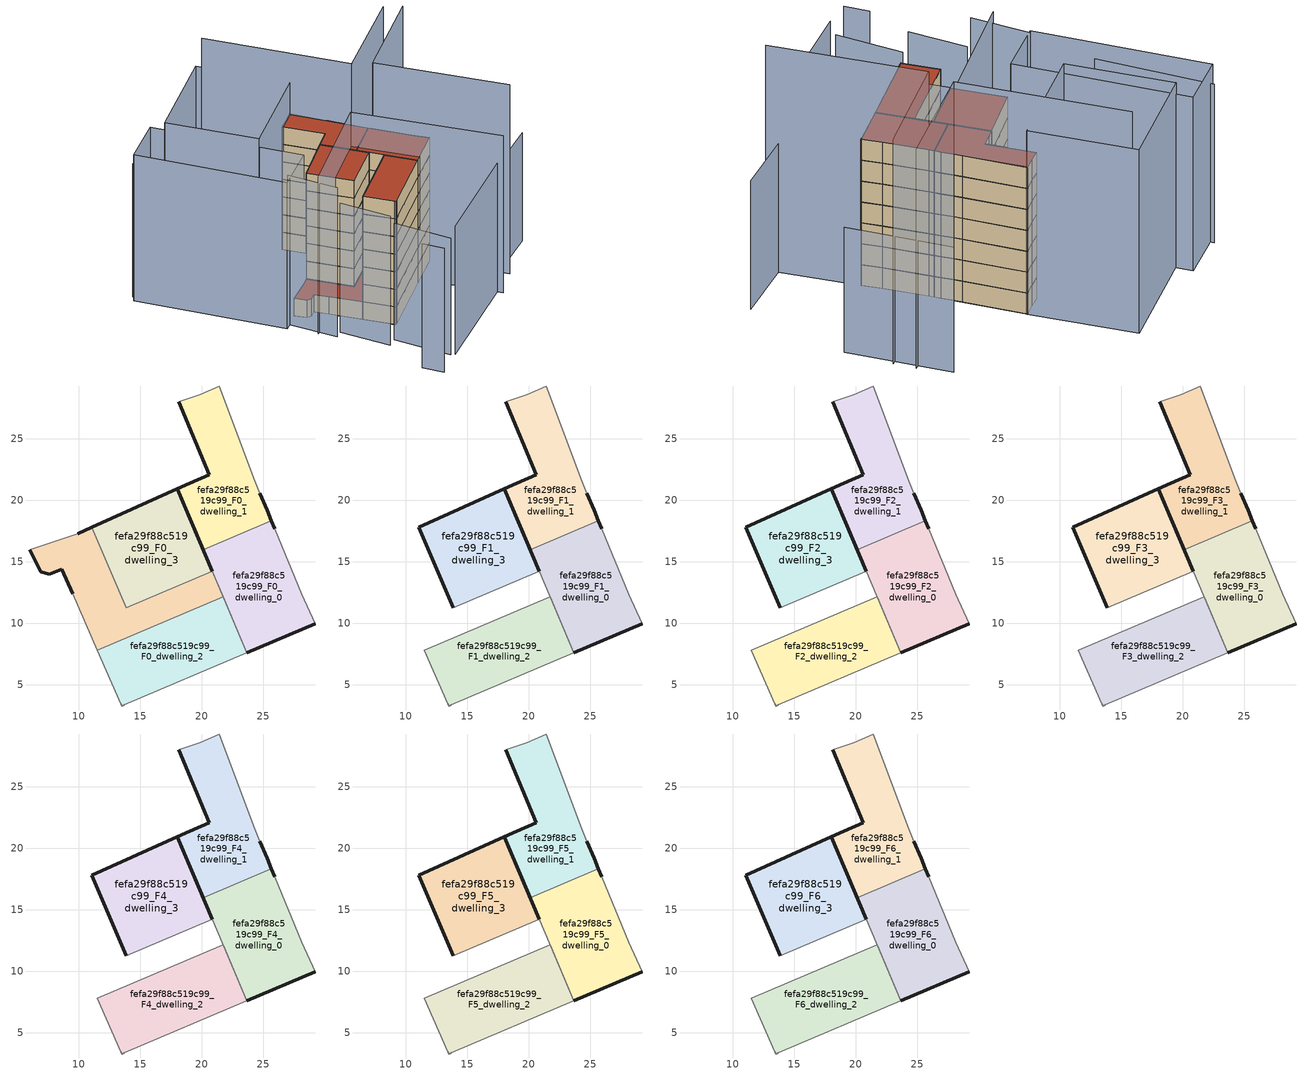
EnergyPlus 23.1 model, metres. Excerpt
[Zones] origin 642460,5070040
fefa29f88c519c99_F0_dwelling_0
 floor ground (EU_floor_Construction): 29.21,9.98 28.11,12.38 25.91,17.69 25.65,18.35 20.08,15.97 23.65,7.61 z0
 wall outside (EU_wall_Construction): 29.21,9.98 23.65,7.61 / 25.65,18.35 25.91,17.69 z0:3
 wall adiabatic (EU_wall_Construction): 23.65,7.61 20.08,15.97 / 25.91,17.69 28.11,12.38 29.21,9.98 z0:3
 wall to fefa29f88c519c99_F0_dwelling_1 (EU_wall_Construction): 20.08,15.97 25.65,18.35 z0:3
fefa29f88c519c99_F0_dwelling_1
 floor ground (EU_floor_Construction): 25.65,18.35 25.31,19.19 24.71,20.59 24.31,21.59 21.41,29.3 19.81,28.6 18.11,28 20.61,22.09 19.01,21.39 17.97,20.93 20.08,15.97 z0
 wall outside (EU_wall_Construction): 24.71,20.59 25.31,19.19 25.65,18.35 / 20.08,15.97 17.97,20.93 19.01,21.39 20.61,22.09 18.11,28 z0:3
 wall adiabatic (EU_wall_Construction): 18.11,28 19.81,28.6 21.41,29.3 24.31,21.59 24.71,20.59 z0:3
fefa29f88c519c99_F0_dwelling_2
 floor ground (EU_floor_Construction): 23.65,7.61 21.71,12.16 11.51,7.8 13.4,3.48 13.5,3.28 13.7,3.38 z0
 wall adiabatic (EU_wall_Construction): 21.71,12.16 23.65,7.61 13.7,3.38 13.5,3.28 13.4,3.48 11.51,7.8 z0:3
 wall to fefa29f88c519c99_F0_dwelling_4 (EU_wall_Construction): 11.5,7.8 21.71,12.16 z0:3
fefa29f88c519c99_F0_dwelling_3
 floor ground (EU_floor_Construction): 20.83,14.24 17.97,20.93 11.05,17.81 13.84,11.26 z0
 wall outside (EU_wall_Construction): 11.05,17.81 17.97,20.93 20.83,14.24 z0:3
 wall to fefa29f88c519c99_F0_dwelling_4 (EU_wall_Construction): 13.84,11.26 11.05,17.81 z0:3
 wall adiabatic (EU_wall_Construction): 20.83,14.24 13.84,11.26 z0:3
fefa29f88c519c99_F0_dwelling_4
 floor ground (EU_floor_Construction): 21.71,12.16 20.83,14.24 13.84,11.26 11.05,17.81 9.9,17.29 6,15.99 6.9,14.19 7.6,13.99 8.6,14.39 9.5,12.39 11.51,7.8 z0
 wall outside (EU_wall_Construction): 9.9,17.29 11.05,17.81 / 9.5,12.39 8.6,14.39 7.6,13.99 6.9,14.19 6,15.99 z0:3
 wall adiabatic (EU_wall_Construction): 6,15.99 9.9,17.29 / 11.51,7.8 9.5,12.39 / 13.84,11.26 20.83,14.24 21.71,12.16 z0:3
 roof outside (EU_roof_Construction): 20.83,14.24 21.71,12.16 11.51,7.8 9.5,12.39 8.6,14.39 7.6,13.99 6.9,14.19 6,15.99 9.9,17.29 11.05,17.81 13.84,11.26 z3
fefa29f88c519c99_F1_dwelling_0
 floor to fefa29f88c519c99_F0_dwelling_0 (EU_floor_Construction): 29.21,9.98 28.11,12.38 25.91,17.69 25.65,18.35 20.08,15.97 23.65,7.61 z3
 wall outside (EU_wall_Construction): 29.21,9.98 23.65,7.61 / 25.65,18.35 25.91,17.69 z3:6
 wall adiabatic (EU_wall_Construction): 23.65,7.61 20.08,15.97 / 25.91,17.69 28.11,12.38 29.21,9.98 z3:6
 wall to fefa29f88c519c99_F1_dwelling_1 (EU_wall_Construction): 20.08,15.97 25.65,18.35 z3:6
fefa29f88c519c99_F1_dwelling_1
 floor to fefa29f88c519c99_F0_dwelling_1 (EU_floor_Construction): 25.65,18.35 25.31,19.19 24.71,20.59 24.31,21.59 21.41,29.3 19.81,28.6 18.11,28 20.61,22.09 19.01,21.39 17.97,20.93 20.08,15.97 z3
 wall outside (EU_wall_Construction): 24.71,20.59 25.31,19.19 25.65,18.35 / 20.08,15.97 17.97,20.93 19.01,21.39 20.61,22.09 18.11,28 z3:6
 wall adiabatic (EU_wall_Construction): 18.11,28 19.81,28.6 21.41,29.3 24.31,21.59 24.71,20.59 z3:6
fefa29f88c519c99_F1_dwelling_2
 floor to fefa29f88c519c99_F0_dwelling_2 (EU_floor_Construction): 23.65,7.61 21.71,12.16 11.5,7.8 13.4,3.48 13.5,3.28 13.7,3.38 z3
 wall adiabatic (EU_wall_Construction): 11.51,7.8 21.71,12.16 23.65,7.61 13.7,3.38 13.5,3.28 13.4,3.48 11.51,7.8 z3:6
fefa29f88c519c99_F1_dwelling_3
 floor to fefa29f88c519c99_F0_dwelling_3 (EU_floor_Construction): 20.83,14.24 17.97,20.93 11.05,17.81 13.84,11.26 z3
 wall outside (EU_wall_Construction): 13.84,11.26 11.05,17.81 17.97,20.93 20.83,14.24 z3:6
 wall adiabatic (EU_wall_Construction): 20.83,14.24 13.84,11.26 z3:6
fefa29f88c519c99_F2_dwelling_0
 floor to fefa29f88c519c99_F1_dwelling_0 (EU_floor_Construction): 29.21,9.98 28.11,12.38 25.91,17.69 25.65,18.35 20.08,15.97 23.65,7.61 z6
 wall outside (EU_wall_Construction): 29.21,9.98 23.65,7.61 / 25.65,18.35 25.91,17.69 z6:9
 wall adiabatic (EU_wall_Construction): 23.65,7.61 20.08,15.97 / 25.91,17.69 28.11,12.38 29.21,9.98 z6:9
 wall to fefa29f88c519c99_F2_dwelling_1 (EU_wall_Construction): 20.08,15.97 25.65,18.35 z6:9
fefa29f88c519c99_F2_dwelling_1
 floor to fefa29f88c519c99_F1_dwelling_1 (EU_floor_Construction): 25.65,18.35 25.31,19.19 24.71,20.59 24.31,21.59 21.41,29.3 19.81,28.6 18.11,28 20.61,22.09 19.01,21.39 17.97,20.93 20.08,15.97 z6
 wall outside (EU_wall_Construction): 24.71,20.59 25.31,19.19 25.65,18.35 / 20.08,15.97 17.97,20.93 19.01,21.39 20.61,22.09 18.11,28 z6:9
 wall adiabatic (EU_wall_Construction): 18.11,28 19.81,28.6 21.41,29.3 24.31,21.59 24.71,20.59 z6:9
fefa29f88c519c99_F2_dwelling_2
 floor to fefa29f88c519c99_F1_dwelling_2 (EU_floor_Construction): 23.65,7.61 21.71,12.16 11.5,7.8 13.4,3.48 13.5,3.28 13.7,3.38 z6
 wall adiabatic (EU_wall_Construction): 11.51,7.8 21.71,12.16 23.65,7.61 13.7,3.38 13.5,3.28 13.4,3.48 11.51,7.8 z6:9
fefa29f88c519c99_F2_dwelling_3
 floor to fefa29f88c519c99_F1_dwelling_3 (EU_floor_Construction): 20.83,14.24 17.97,20.93 11.05,17.81 13.84,11.26 z6
 wall outside (EU_wall_Construction): 13.84,11.26 11.05,17.81 17.97,20.93 20.83,14.24 z6:9
 wall adiabatic (EU_wall_Construction): 20.83,14.24 13.84,11.26 z6:9
fefa29f88c519c99_F3_dwelling_0
 floor to fefa29f88c519c99_F2_dwelling_0 (EU_floor_Construction): 29.21,9.98 28.11,12.38 25.91,17.69 25.65,18.35 20.08,15.97 23.65,7.61 z9
 wall outside (EU_wall_Construction): 29.21,9.98 23.65,7.61 / 25.65,18.35 25.91,17.69 z9:12
 wall adiabatic (EU_wall_Construction): 23.65,7.61 20.08,15.97 / 25.91,17.69 28.11,12.38 29.21,9.98 z9:12
 wall to fefa29f88c519c99_F3_dwelling_1 (EU_wall_Construction): 20.08,15.97 25.65,18.35 z9:12
fefa29f88c519c99_F3_dwelling_1
 floor to fefa29f88c519c99_F2_dwelling_1 (EU_floor_Construction): 25.65,18.35 25.31,19.19 24.71,20.59 24.31,21.59 21.41,29.3 19.81,28.6 18.11,28 20.61,22.09 19.01,21.39 17.97,20.93 20.08,15.97 z9
 wall outside (EU_wall_Construction): 24.71,20.59 25.31,19.19 25.65,18.35 / 20.08,15.97 17.97,20.93 19.01,21.39 20.61,22.09 18.11,28 z9:12
 wall adiabatic (EU_wall_Construction): 18.11,28 19.81,28.6 21.41,29.3 24.31,21.59 24.71,20.59 z9:12
fefa29f88c519c99_F3_dwelling_2
 floor to fefa29f88c519c99_F2_dwelling_2 (EU_floor_Construction): 23.65,7.61 21.71,12.16 11.5,7.8 13.4,3.48 13.5,3.28 13.7,3.38 z9
 wall adiabatic (EU_wall_Construction): 11.51,7.8 21.71,12.16 23.65,7.61 13.7,3.38 13.5,3.28 13.4,3.48 11.51,7.8 z9:12
fefa29f88c519c99_F3_dwelling_3
 floor to fefa29f88c519c99_F2_dwelling_3 (EU_floor_Construction): 20.83,14.24 17.97,20.93 11.05,17.81 13.84,11.26 z9
 wall outside (EU_wall_Construction): 13.84,11.26 11.05,17.81 17.97,20.93 20.83,14.24 z9:12
 wall adiabatic (EU_wall_Construction): 20.83,14.24 13.84,11.26 z9:12
fefa29f88c519c99_F4_dwelling_0
 floor to fefa29f88c519c99_F3_dwelling_0 (EU_floor_Construction): 29.21,9.98 28.11,12.38 25.91,17.69 25.65,18.35 20.08,15.97 23.65,7.61 z12
 wall outside (EU_wall_Construction): 29.21,9.98 23.65,7.61 / 25.65,18.35 25.91,17.69 z12:15
 wall adiabatic (EU_wall_Construction): 23.65,7.61 20.08,15.97 / 25.91,17.69 28.11,12.38 29.21,9.98 z12:15
 wall to fefa29f88c519c99_F4_dwelling_1 (EU_wall_Construction): 20.08,15.97 25.65,18.35 z12:15
fefa29f88c519c99_F4_dwelling_1
 floor to fefa29f88c519c99_F3_dwelling_1 (EU_floor_Construction): 25.65,18.35 25.31,19.19 24.71,20.59 24.31,21.59 21.41,29.3 19.81,28.6 18.11,28 20.61,22.09 19.01,21.39 17.97,20.93 20.08,15.97 z12
 wall outside (EU_wall_Construction): 24.71,20.59 25.31,19.19 25.65,18.35 / 20.08,15.97 17.97,20.93 19.01,21.39 20.61,22.09 18.11,28 z12:15
 wall adiabatic (EU_wall_Construction): 18.11,28 19.81,28.6 21.41,29.3 24.31,21.59 24.71,20.59 z12:15
fefa29f88c519c99_F4_dwelling_2
 floor to fefa29f88c519c99_F3_dwelling_2 (EU_floor_Construction): 23.65,7.61 21.71,12.16 11.5,7.8 13.4,3.48 13.5,3.28 13.7,3.38 z12
 wall adiabatic (EU_wall_Construction): 11.51,7.8 21.71,12.16 23.65,7.61 13.7,3.38 13.5,3.28 13.4,3.48 11.51,7.8 z12:15
fefa29f88c519c99_F4_dwelling_3
 floor to fefa29f88c519c99_F3_dwelling_3 (EU_floor_Construction): 20.83,14.24 17.97,20.93 11.05,17.81 13.84,11.26 z12
 wall outside (EU_wall_Construction): 13.84,11.26 11.05,17.81 17.97,20.93 20.83,14.24 z12:15
 wall adiabatic (EU_wall_Construction): 20.83,14.24 13.84,11.26 z12:15
fefa29f88c519c99_F5_dwelling_0
 floor to fefa29f88c519c99_F4_dwelling_0 (EU_floor_Construction): 29.21,9.98 28.11,12.38 25.91,17.69 25.65,18.35 20.08,15.97 23.65,7.61 z15
 wall outside (EU_wall_Construction): 29.21,9.98 23.65,7.61 / 25.65,18.35 25.91,17.69 z15:18
 wall adiabatic (EU_wall_Construction): 23.65,7.61 20.08,15.97 / 25.91,17.69 28.11,12.38 29.21,9.98 z15:18
 wall to fefa29f88c519c99_F5_dwelling_1 (EU_wall_Construction): 20.08,15.97 25.65,18.35 z15:18
fefa29f88c519c99_F5_dwelling_1
 floor to fefa29f88c519c99_F4_dwelling_1 (EU_floor_Construction): 25.65,18.35 25.31,19.19 24.71,20.59 24.31,21.59 21.41,29.3 19.81,28.6 18.11,28 20.61,22.09 19.01,21.39 17.97,20.93 20.08,15.97 z15
 wall outside (EU_wall_Construction): 24.71,20.59 25.31,19.19 25.65,18.35 / 20.08,15.97 17.97,20.93 19.01,21.39 20.61,22.09 18.11,28 z15:18
 wall adiabatic (EU_wall_Construction): 18.11,28 19.81,28.6 21.41,29.3 24.31,21.59 24.71,20.59 z15:18
fefa29f88c519c99_F5_dwelling_2
 floor to fefa29f88c519c99_F4_dwelling_2 (EU_floor_Construction): 23.65,7.61 21.71,12.16 11.5,7.8 13.4,3.48 13.5,3.28 13.7,3.38 z15
 wall adiabatic (EU_wall_Construction): 11.51,7.8 21.71,12.16 23.65,7.61 13.7,3.38 13.5,3.28 13.4,3.48 11.51,7.8 z15:18
fefa29f88c519c99_F5_dwelling_3
 floor to fefa29f88c519c99_F4_dwelling_3 (EU_floor_Construction): 20.83,14.24 17.97,20.93 11.05,17.81 13.84,11.26 z15
 wall outside (EU_wall_Construction): 13.84,11.26 11.05,17.81 17.97,20.93 20.83,14.24 z15:18
 wall adiabatic (EU_wall_Construction): 20.83,14.24 13.84,11.26 z15:18
fefa29f88c519c99_F6_dwelling_0
 floor to fefa29f88c519c99_F5_dwelling_0 (EU_floor_Construction): 29.21,9.98 28.11,12.38 25.91,17.69 25.65,18.35 20.08,15.97 23.65,7.61 z18
 wall outside (EU_wall_Construction): 29.21,9.98 23.65,7.61 / 25.65,18.35 25.91,17.69 z18:21
 wall adiabatic (EU_wall_Construction): 23.65,7.61 20.08,15.97 / 25.91,17.69 28.11,12.38 29.21,9.98 z18:21
 wall to fefa29f88c519c99_F6_dwelling_1 (EU_wall_Construction): 20.08,15.97 25.65,18.35 z18:21
 roof outside (EU_roof_Construction): 25.91,17.69 28.11,12.38 29.21,9.98 23.65,7.61 20.08,15.97 25.65,18.35 z21
fefa29f88c519c99_F6_dwelling_1
 floor to fefa29f88c519c99_F5_dwelling_1 (EU_floor_Construction): 25.65,18.35 25.31,19.19 24.71,20.59 24.31,21.59 21.41,29.3 19.81,28.6 18.11,28 20.61,22.09 19.01,21.39 17.97,20.93 20.08,15.97 z18
 wall outside (EU_wall_Construction): 24.71,20.59 25.31,19.19 25.65,18.35 / 20.08,15.97 17.97,20.93 19.01,21.39 20.61,22.09 18.11,28 z18:21
 wall adiabatic (EU_wall_Construction): 18.11,28 19.81,28.6 21.41,29.3 24.31,21.59 24.71,20.59 z18:21
 roof outside (EU_roof_Construction): 21.41,29.3 24.31,21.59 24.71,20.59 25.31,19.19 25.65,18.35 20.08,15.97 17.97,20.93 19.01,21.39 20.61,22.09 18.11,28 19.81,28.6 z21
fefa29f88c519c99_F6_dwelling_2
 floor to fefa29f88c519c99_F5_dwelling_2 (EU_floor_Construction): 23.65,7.61 21.71,12.16 11.5,7.8 13.4,3.48 13.5,3.28 13.7,3.38 z18
 wall adiabatic (EU_wall_Construction): 11.51,7.8 21.71,12.16 23.65,7.61 13.7,3.38 13.5,3.28 13.4,3.48 11.51,7.8 z18:21
 roof outside (EU_roof_Construction): 21.71,12.16 23.65,7.61 13.7,3.38 13.5,3.28 13.4,3.48 11.51,7.8 z21
fefa29f88c519c99_F6_dwelling_3
 floor to fefa29f88c519c99_F5_dwelling_3 (EU_floor_Construction): 20.83,14.24 17.97,20.93 11.05,17.81 13.84,11.26 z18
 wall outside (EU_wall_Construction): 13.84,11.26 11.05,17.81 17.97,20.93 20.83,14.24 z18:21
 wall adiabatic (EU_wall_Construction): 20.83,14.24 13.84,11.26 z18:21
 roof outside (EU_roof_Construction): 17.97,20.93 20.83,14.24 13.84,11.26 11.05,17.81 z21
shading: 12.88,-8.03 29.85,-2.24 z0:21.9; 7.3,-6.52 8.4,-9.63 z0:21.1; 10.3,1.02 12.38,-7.61 z0:19.9; 4.67,10.38 20.43,17.24 / 20.43,17.24 29.4,-3.36 z0:26.8; 6.96,8.19 8.89,0.68 z0:22; 3.83,15.32 5.81,7.82 z0:25.4; 0.76,22.45 2.79,14.89 z0:17.7; 29.31,-0.68 41.42,2.97 z0:18.4; 33.76,-0.94 25.87,17.67 / 25.87,17.67 39.84,23.59 z0:32.2; 41.57,17.48 36.61,30.29 z0:17.9; 38.83,26.34 24.71,20.59 / 24.71,20.59 16.31,41.21 z0:31.4; 2.9,14.61 -5.31,36.01 / -5.31,36.01 1.69,38.69 / 1.69,38.69 9.9,17.29 / 9.9,17.29 2.9,14.61 z0:24.9; -4.59,36.81 0.19,22.3 z0:22.7; 7.5,23.48 2.2,36.51 / 2.2,36.51 16.16,42.19 / 16.16,42.19 21.46,29.17 / 21.46,29.17 7.5,23.48 z0:26.3
[Building]
EU S2 Campaign: North Axis=0; Terrain=City; Solar Distribution=FullExterior
[Site:Location]
Lyon-Bron: Latitude=45.75; Longitude=5; Time Zone=1; Elevation=198
[SizingPeriod:WeatherFileDays]
AnnualSizingPeriod: Begin Month=1; Begin Day of Month=1; End Month=12; End Day of Month=31; Day of Week for Start Day=Monday; Use Weather File Daylight Saving Period=No; Use Weather File Rain and Snow Indicators=No
[MATERIAL]
EU_InternalMass_Material: Roughness=MediumRough; Thickness=0.1; Conductivity=1; Density=1800; Specific Heat=900; Thermal Absorptance=0.9; Solar Absorptance=0.7; Visible Absorptance=0.7
[MATERIAL:NOMASS] Roughness=MediumRough; Thermal Absorptance=0.9; Solar Absorptance=0.7; Visible Absorptance=0.7
Name | Thermal Resistance
EU_wall_NoMass | 0.776494
EU_roof_NoMass | 0.486893
EU_floor_NoMass | 0.421597
[CONSTRUCTION]
EU_wall_Construction: EU_wall_NoMass
EU_roof_Construction: EU_roof_NoMass
EU_floor_Construction: EU_floor_NoMass
EU_InternalMass_Construction: EU_InternalMass_Material
[ZONE] Type=1; Multiplier=1; Ceiling Height=autocalculate; Floor Area=autocalculate; Part of Total Floor Area=Yes
Name | Volume
fefa29f88c519c99_F0_dwelling_0; fefa29f88c519c99_F1_dwelling_0; fefa29f88c519c99_F2_dwelling_0; fefa29f88c519c99_F3_dwelling_0; fefa29f88c519c99_F4_dwelling_0; fefa29f88c519c99_F5_dwelling_0; fefa29f88c519c99_F6_dwelling_0 | 163.858
fefa29f88c519c99_F0_dwelling_1 | 163.865
fefa29f88c519c99_F1_dwelling_1; fefa29f88c519c99_F2_dwelling_1; fefa29f88c519c99_F3_dwelling_1; fefa29f88c519c99_F4_dwelling_1; fefa29f88c519c99_F5_dwelling_1; fefa29f88c519c99_F6_dwelling_1 | 163.864
fefa29f88c519c99_F0_dwelling_2 | 163.886
fefa29f88c519c99_F1_dwelling_2; fefa29f88c519c99_F2_dwelling_2; fefa29f88c519c99_F3_dwelling_2; fefa29f88c519c99_F4_dwelling_2; fefa29f88c519c99_F5_dwelling_2; fefa29f88c519c99_F6_dwelling_2 | 163.885
fefa29f88c519c99_F0_dwelling_3 | 163.873
fefa29f88c519c99_F1_dwelling_3; fefa29f88c519c99_F2_dwelling_3; fefa29f88c519c99_F3_dwelling_3; fefa29f88c519c99_F4_dwelling_3; fefa29f88c519c99_F5_dwelling_3; fefa29f88c519c99_F6_dwelling_3 | 163.872
fefa29f88c519c99_F0_dwelling_4 | 163.875
[INTERNALMASS] Construction=EU_InternalMass_Construction
Name | Zone or ZoneList | Surface Area
fefa29f88c519c99_F0_dwelling_0_EU_InternalMass | fefa29f88c519c99_F0_dwelling_0 | 54.6205
fefa29f88c519c99_F0_dwelling_1_EU_InternalMass | fefa29f88c519c99_F0_dwelling_1 | 54.6213
fefa29f88c519c99_F0_dwelling_2_EU_InternalMass | fefa29f88c519c99_F0_dwelling_2 | 54.6285
fefa29f88c519c99_F0_dwelling_3_EU_InternalMass | fefa29f88c519c99_F0_dwelling_3 | 54.622
fefa29f88c519c99_F0_dwelling_4_EU_InternalMass | fefa29f88c519c99_F0_dwelling_4 | 54.6249
fefa29f88c519c99_F1_dwelling_0_EU_InternalMass | fefa29f88c519c99_F1_dwelling_0 | 68.2819
fefa29f88c519c99_F1_dwelling_1_EU_InternalMass | fefa29f88c519c99_F1_dwelling_1 | 68.2804
fefa29f88c519c99_F1_dwelling_2_EU_InternalMass | fefa29f88c519c99_F1_dwelling_2 | 68.2816
fefa29f88c519c99_F1_dwelling_3_EU_InternalMass | fefa29f88c519c99_F1_dwelling_3 | 68.2831
fefa29f88c519c99_F2_dwelling_0_EU_InternalMass | fefa29f88c519c99_F2_dwelling_0 | 68.2819
fefa29f88c519c99_F2_dwelling_1_EU_InternalMass | fefa29f88c519c99_F2_dwelling_1 | 68.2804
fefa29f88c519c99_F2_dwelling_2_EU_InternalMass | fefa29f88c519c99_F2_dwelling_2 | 68.2816
fefa29f88c519c99_F2_dwelling_3_EU_InternalMass | fefa29f88c519c99_F2_dwelling_3 | 68.2831
fefa29f88c519c99_F3_dwelling_0_EU_InternalMass | fefa29f88c519c99_F3_dwelling_0 | 68.2819
fefa29f88c519c99_F3_dwelling_1_EU_InternalMass | fefa29f88c519c99_F3_dwelling_1 | 68.2804
fefa29f88c519c99_F3_dwelling_2_EU_InternalMass | fefa29f88c519c99_F3_dwelling_2 | 68.2816
fefa29f88c519c99_F3_dwelling_3_EU_InternalMass | fefa29f88c519c99_F3_dwelling_3 | 68.2831
fefa29f88c519c99_F4_dwelling_0_EU_InternalMass | fefa29f88c519c99_F4_dwelling_0 | 68.2819
fefa29f88c519c99_F4_dwelling_1_EU_InternalMass | fefa29f88c519c99_F4_dwelling_1 | 68.2804
fefa29f88c519c99_F4_dwelling_2_EU_InternalMass | fefa29f88c519c99_F4_dwelling_2 | 68.2816
fefa29f88c519c99_F4_dwelling_3_EU_InternalMass | fefa29f88c519c99_F4_dwelling_3 | 68.2831
fefa29f88c519c99_F5_dwelling_0_EU_InternalMass | fefa29f88c519c99_F5_dwelling_0 | 68.2819
fefa29f88c519c99_F5_dwelling_1_EU_InternalMass | fefa29f88c519c99_F5_dwelling_1 | 68.2804
fefa29f88c519c99_F5_dwelling_2_EU_InternalMass | fefa29f88c519c99_F5_dwelling_2 | 68.2816
fefa29f88c519c99_F5_dwelling_3_EU_InternalMass | fefa29f88c519c99_F5_dwelling_3 | 68.2831
fefa29f88c519c99_F6_dwelling_0_EU_InternalMass | fefa29f88c519c99_F6_dwelling_0 | 68.2819
fefa29f88c519c99_F6_dwelling_1_EU_InternalMass | fefa29f88c519c99_F6_dwelling_1 | 68.2804
fefa29f88c519c99_F6_dwelling_2_EU_InternalMass | fefa29f88c519c99_F6_dwelling_2 | 68.2816
fefa29f88c519c99_F6_dwelling_3_EU_InternalMass | fefa29f88c519c99_F6_dwelling_3 | 68.2831
[OTHEREQUIPMENT] Fuel Type=Electricity; Design Level Calculation Method=Watts/Area; Power per Zone Floor Area=1; Fraction Latent=0; Fraction Radiant=0; Fraction Lost=0; Carbon Dioxide Generation Rate=0; EndUse Subcategory=EU_Step8_InternalGains
Name | Zone or ZoneList or Space or SpaceList | Schedule
EU_Step8_InternalGain_fefa29f88c519c99_F0_dwelling_0_f000 | fefa29f88c519c99_F0_dwelling_0 | EU_Step8_GainSchedule_fefa29f88c519c99_F0_dwelling_0_f000
EU_Step8_InternalGain_fefa29f88c519c99_F0_dwelling_1_f000 | fefa29f88c519c99_F0_dwelling_1 | EU_Step8_GainSchedule_fefa29f88c519c99_F0_dwelling_1_f000
EU_Step8_InternalGain_fefa29f88c519c99_F0_dwelling_2_f000 | fefa29f88c519c99_F0_dwelling_2 | EU_Step8_GainSchedule_fefa29f88c519c99_F0_dwelling_2_f000
EU_Step8_InternalGain_fefa29f88c519c99_F0_dwelling_3_f000 | fefa29f88c519c99_F0_dwelling_3 | EU_Step8_GainSchedule_fefa29f88c519c99_F0_dwelling_3_f000
EU_Step8_InternalGain_fefa29f88c519c99_F0_dwelling_4_f000 | fefa29f88c519c99_F0_dwelling_4 | EU_Step8_GainSchedule_fefa29f88c519c99_F0_dwelling_4_f000
EU_Step8_InternalGain_fefa29f88c519c99_F1_dwelling_0_f000 | fefa29f88c519c99_F1_dwelling_0 | EU_Step8_GainSchedule_fefa29f88c519c99_F1_dwelling_0_f000
EU_Step8_InternalGain_fefa29f88c519c99_F1_dwelling_1_f000 | fefa29f88c519c99_F1_dwelling_1 | EU_Step8_GainSchedule_fefa29f88c519c99_F1_dwelling_1_f000
EU_Step8_InternalGain_fefa29f88c519c99_F1_dwelling_2_f000 | fefa29f88c519c99_F1_dwelling_2 | EU_Step8_GainSchedule_fefa29f88c519c99_F1_dwelling_2_f000
EU_Step8_InternalGain_fefa29f88c519c99_F1_dwelling_3_f000 | fefa29f88c519c99_F1_dwelling_3 | EU_Step8_GainSchedule_fefa29f88c519c99_F1_dwelling_3_f000
EU_Step8_InternalGain_fefa29f88c519c99_F2_dwelling_0_f000 | fefa29f88c519c99_F2_dwelling_0 | EU_Step8_GainSchedule_fefa29f88c519c99_F2_dwelling_0_f000
EU_Step8_InternalGain_fefa29f88c519c99_F2_dwelling_1_f000 | fefa29f88c519c99_F2_dwelling_1 | EU_Step8_GainSchedule_fefa29f88c519c99_F2_dwelling_1_f000
EU_Step8_InternalGain_fefa29f88c519c99_F2_dwelling_2_f000 | fefa29f88c519c99_F2_dwelling_2 | EU_Step8_GainSchedule_fefa29f88c519c99_F2_dwelling_2_f000
EU_Step8_InternalGain_fefa29f88c519c99_F2_dwelling_3_f000 | fefa29f88c519c99_F2_dwelling_3 | EU_Step8_GainSchedule_fefa29f88c519c99_F2_dwelling_3_f000
EU_Step8_InternalGain_fefa29f88c519c99_F3_dwelling_0_f000 | fefa29f88c519c99_F3_dwelling_0 | EU_Step8_GainSchedule_fefa29f88c519c99_F3_dwelling_0_f000
EU_Step8_InternalGain_fefa29f88c519c99_F3_dwelling_1_f000 | fefa29f88c519c99_F3_dwelling_1 | EU_Step8_GainSchedule_fefa29f88c519c99_F3_dwelling_1_f000
EU_Step8_InternalGain_fefa29f88c519c99_F3_dwelling_2_f000 | fefa29f88c519c99_F3_dwelling_2 | EU_Step8_GainSchedule_fefa29f88c519c99_F3_dwelling_2_f000
EU_Step8_InternalGain_fefa29f88c519c99_F3_dwelling_3_f000 | fefa29f88c519c99_F3_dwelling_3 | EU_Step8_GainSchedule_fefa29f88c519c99_F3_dwelling_3_f000
EU_Step8_InternalGain_fefa29f88c519c99_F4_dwelling_0_f000 | fefa29f88c519c99_F4_dwelling_0 | EU_Step8_GainSchedule_fefa29f88c519c99_F4_dwelling_0_f000
EU_Step8_InternalGain_fefa29f88c519c99_F4_dwelling_1_f000 | fefa29f88c519c99_F4_dwelling_1 | EU_Step8_GainSchedule_fefa29f88c519c99_F4_dwelling_1_f000
EU_Step8_InternalGain_fefa29f88c519c99_F4_dwelling_2_f000 | fefa29f88c519c99_F4_dwelling_2 | EU_Step8_GainSchedule_fefa29f88c519c99_F4_dwelling_2_f000
EU_Step8_InternalGain_fefa29f88c519c99_F4_dwelling_3_f000 | fefa29f88c519c99_F4_dwelling_3 | EU_Step8_GainSchedule_fefa29f88c519c99_F4_dwelling_3_f000
EU_Step8_InternalGain_fefa29f88c519c99_F5_dwelling_0_f000 | fefa29f88c519c99_F5_dwelling_0 | EU_Step8_GainSchedule_fefa29f88c519c99_F5_dwelling_0_f000
EU_Step8_InternalGain_fefa29f88c519c99_F5_dwelling_1_f000 | fefa29f88c519c99_F5_dwelling_1 | EU_Step8_GainSchedule_fefa29f88c519c99_F5_dwelling_1_f000
EU_Step8_InternalGain_fefa29f88c519c99_F5_dwelling_2_f000 | fefa29f88c519c99_F5_dwelling_2 | EU_Step8_GainSchedule_fefa29f88c519c99_F5_dwelling_2_f000
EU_Step8_InternalGain_fefa29f88c519c99_F5_dwelling_3_f000 | fefa29f88c519c99_F5_dwelling_3 | EU_Step8_GainSchedule_fefa29f88c519c99_F5_dwelling_3_f000
EU_Step8_InternalGain_fefa29f88c519c99_F6_dwelling_0_f000 | fefa29f88c519c99_F6_dwelling_0 | EU_Step8_GainSchedule_fefa29f88c519c99_F6_dwelling_0_f000
EU_Step8_InternalGain_fefa29f88c519c99_F6_dwelling_1_f000 | fefa29f88c519c99_F6_dwelling_1 | EU_Step8_GainSchedule_fefa29f88c519c99_F6_dwelling_1_f000
EU_Step8_InternalGain_fefa29f88c519c99_F6_dwelling_2_f000 | fefa29f88c519c99_F6_dwelling_2 | EU_Step8_GainSchedule_fefa29f88c519c99_F6_dwelling_2_f000
EU_Step8_InternalGain_fefa29f88c519c99_F6_dwelling_3_f000 | fefa29f88c519c99_F6_dwelling_3 | EU_Step8_GainSchedule_fefa29f88c519c99_F6_dwelling_3_f000
[ZONEVENTILATION:DESIGNFLOWRATE] Schedule=EU_AlwaysOn; Design Flow Rate Calculation Method=AirChanges/Hour; Air Changes per Hour=0.693814; Ventilation Type=Natural; Fan Pressure Rise=0; Fan Total Efficiency=1; Constant Term Coefficient=1; Temperature Term Coefficient=0; Velocity Term Coefficient=0; Velocity Squared Term Coefficient=0; Minimum Indoor Temperature=-100; Maximum Indoor Temperature=100; Delta Temperature=-100; Minimum Outdoor Temperature=-100; Maximum Outdoor Temperature=100; Maximum Wind Speed=40
Name | Zone or ZoneList or Space or SpaceList
EU_ConstantAir_fefa29f88c519c99_F0_dwelling_0 | fefa29f88c519c99_F0_dwelling_0
EU_ConstantAir_fefa29f88c519c99_F0_dwelling_1 | fefa29f88c519c99_F0_dwelling_1
EU_ConstantAir_fefa29f88c519c99_F0_dwelling_2 | fefa29f88c519c99_F0_dwelling_2
EU_ConstantAir_fefa29f88c519c99_F0_dwelling_3 | fefa29f88c519c99_F0_dwelling_3
EU_ConstantAir_fefa29f88c519c99_F0_dwelling_4 | fefa29f88c519c99_F0_dwelling_4
EU_ConstantAir_fefa29f88c519c99_F1_dwelling_0 | fefa29f88c519c99_F1_dwelling_0
EU_ConstantAir_fefa29f88c519c99_F1_dwelling_1 | fefa29f88c519c99_F1_dwelling_1
EU_ConstantAir_fefa29f88c519c99_F1_dwelling_2 | fefa29f88c519c99_F1_dwelling_2
EU_ConstantAir_fefa29f88c519c99_F1_dwelling_3 | fefa29f88c519c99_F1_dwelling_3
EU_ConstantAir_fefa29f88c519c99_F2_dwelling_0 | fefa29f88c519c99_F2_dwelling_0
EU_ConstantAir_fefa29f88c519c99_F2_dwelling_1 | fefa29f88c519c99_F2_dwelling_1
EU_ConstantAir_fefa29f88c519c99_F2_dwelling_2 | fefa29f88c519c99_F2_dwelling_2
EU_ConstantAir_fefa29f88c519c99_F2_dwelling_3 | fefa29f88c519c99_F2_dwelling_3
EU_ConstantAir_fefa29f88c519c99_F3_dwelling_0 | fefa29f88c519c99_F3_dwelling_0
EU_ConstantAir_fefa29f88c519c99_F3_dwelling_1 | fefa29f88c519c99_F3_dwelling_1
EU_ConstantAir_fefa29f88c519c99_F3_dwelling_2 | fefa29f88c519c99_F3_dwelling_2
EU_ConstantAir_fefa29f88c519c99_F3_dwelling_3 | fefa29f88c519c99_F3_dwelling_3
EU_ConstantAir_fefa29f88c519c99_F4_dwelling_0 | fefa29f88c519c99_F4_dwelling_0
EU_ConstantAir_fefa29f88c519c99_F4_dwelling_1 | fefa29f88c519c99_F4_dwelling_1
EU_ConstantAir_fefa29f88c519c99_F4_dwelling_2 | fefa29f88c519c99_F4_dwelling_2
EU_ConstantAir_fefa29f88c519c99_F4_dwelling_3 | fefa29f88c519c99_F4_dwelling_3
EU_ConstantAir_fefa29f88c519c99_F5_dwelling_0 | fefa29f88c519c99_F5_dwelling_0
EU_ConstantAir_fefa29f88c519c99_F5_dwelling_1 | fefa29f88c519c99_F5_dwelling_1
EU_ConstantAir_fefa29f88c519c99_F5_dwelling_2 | fefa29f88c519c99_F5_dwelling_2
EU_ConstantAir_fefa29f88c519c99_F5_dwelling_3 | fefa29f88c519c99_F5_dwelling_3
EU_ConstantAir_fefa29f88c519c99_F6_dwelling_0 | fefa29f88c519c99_F6_dwelling_0
EU_ConstantAir_fefa29f88c519c99_F6_dwelling_1 | fefa29f88c519c99_F6_dwelling_1
EU_ConstantAir_fefa29f88c519c99_F6_dwelling_2 | fefa29f88c519c99_F6_dwelling_2
EU_ConstantAir_fefa29f88c519c99_F6_dwelling_3 | fefa29f88c519c99_F6_dwelling_3
[HVACTEMPLATE:THERMOSTAT] Constant Heating Setpoint=20; Constant Cooling Setpoint=50
EU_HeatOnly_fefa29f88c519c99_F0_dwelling_0; EU_HeatOnly_fefa29f88c519c99_F0_dwelling_1; EU_HeatOnly_fefa29f88c519c99_F0_dwelling_2; EU_HeatOnly_fefa29f88c519c99_F0_dwelling_3; EU_HeatOnly_fefa29f88c519c99_F0_dwelling_4; EU_HeatOnly_fefa29f88c519c99_F1_dwelling_0; EU_HeatOnly_fefa29f88c519c99_F1_dwelling_1; EU_HeatOnly_fefa29f88c519c99_F1_dwelling_2; EU_HeatOnly_fefa29f88c519c99_F1_dwelling_3; EU_HeatOnly_fefa29f88c519c99_F2_dwelling_0; EU_HeatOnly_fefa29f88c519c99_F2_dwelling_1; EU_HeatOnly_fefa29f88c519c99_F2_dwelling_2; EU_HeatOnly_fefa29f88c519c99_F2_dwelling_3; EU_HeatOnly_fefa29f88c519c99_F3_dwelling_0; EU_HeatOnly_fefa29f88c519c99_F3_dwelling_1; EU_HeatOnly_fefa29f88c519c99_F3_dwelling_2; EU_HeatOnly_fefa29f88c519c99_F3_dwelling_3; EU_HeatOnly_fefa29f88c519c99_F4_dwelling_0; EU_HeatOnly_fefa29f88c519c99_F4_dwelling_1; EU_HeatOnly_fefa29f88c519c99_F4_dwelling_2; EU_HeatOnly_fefa29f88c519c99_F4_dwelling_3; EU_HeatOnly_fefa29f88c519c99_F5_dwelling_0; EU_HeatOnly_fefa29f88c519c99_F5_dwelling_1; EU_HeatOnly_fefa29f88c519c99_F5_dwelling_2; EU_HeatOnly_fefa29f88c519c99_F5_dwelling_3; EU_HeatOnly_fefa29f88c519c99_F6_dwelling_0; EU_HeatOnly_fefa29f88c519c99_F6_dwelling_1; EU_HeatOnly_fefa29f88c519c99_F6_dwelling_2; EU_HeatOnly_fefa29f88c519c99_F6_dwelling_3
[HVACTEMPLATE:ZONE:IDEALLOADSAIRSYSTEM] System Availability Schedule=EU_AlwaysOn; Maximum Heating Supply Air Temperature=50; Minimum Cooling Supply Air Temperature=13; Maximum Heating Supply Air Humidity Ratio=0.0156; Minimum Cooling Supply Air Humidity Ratio=0.0077; Heating Limit=NoLimit; Cooling Limit=NoLimit; Heating Availability Schedule=EU_AlwaysOn; Cooling Availability Schedule=EU_CoolingOff; Dehumidification Control Type=ConstantSensibleHeatRatio; Cooling Sensible Heat Ratio=0.7; Dehumidification Setpoint=60; Humidification Control Type=None; Humidification Setpoint=30; Outdoor Air Method=None; Outdoor Air Flow Rate per Person=0.00944; Outdoor Air Flow Rate per Zone Floor Area=0; Outdoor Air Flow Rate per Zone=0; Demand Controlled Ventilation Type=None; Outdoor Air Economizer Type=NoEconomizer; Heat Recovery Type=None; Sensible Heat Recovery Effectiveness=0.7; Latent Heat Recovery Effectiveness=0.65
Name | Template Thermostat
fefa29f88c519c99_F0_dwelling_0 | EU_HeatOnly_fefa29f88c519c99_F0_dwelling_0
fefa29f88c519c99_F0_dwelling_1 | EU_HeatOnly_fefa29f88c519c99_F0_dwelling_1
fefa29f88c519c99_F0_dwelling_2 | EU_HeatOnly_fefa29f88c519c99_F0_dwelling_2
fefa29f88c519c99_F0_dwelling_3 | EU_HeatOnly_fefa29f88c519c99_F0_dwelling_3
fefa29f88c519c99_F0_dwelling_4 | EU_HeatOnly_fefa29f88c519c99_F0_dwelling_4
fefa29f88c519c99_F1_dwelling_0 | EU_HeatOnly_fefa29f88c519c99_F1_dwelling_0
fefa29f88c519c99_F1_dwelling_1 | EU_HeatOnly_fefa29f88c519c99_F1_dwelling_1
fefa29f88c519c99_F1_dwelling_2 | EU_HeatOnly_fefa29f88c519c99_F1_dwelling_2
fefa29f88c519c99_F1_dwelling_3 | EU_HeatOnly_fefa29f88c519c99_F1_dwelling_3
fefa29f88c519c99_F2_dwelling_0 | EU_HeatOnly_fefa29f88c519c99_F2_dwelling_0
fefa29f88c519c99_F2_dwelling_1 | EU_HeatOnly_fefa29f88c519c99_F2_dwelling_1
fefa29f88c519c99_F2_dwelling_2 | EU_HeatOnly_fefa29f88c519c99_F2_dwelling_2
fefa29f88c519c99_F2_dwelling_3 | EU_HeatOnly_fefa29f88c519c99_F2_dwelling_3
fefa29f88c519c99_F3_dwelling_0 | EU_HeatOnly_fefa29f88c519c99_F3_dwelling_0
fefa29f88c519c99_F3_dwelling_1 | EU_HeatOnly_fefa29f88c519c99_F3_dwelling_1
fefa29f88c519c99_F3_dwelling_2 | EU_HeatOnly_fefa29f88c519c99_F3_dwelling_2
fefa29f88c519c99_F3_dwelling_3 | EU_HeatOnly_fefa29f88c519c99_F3_dwelling_3
fefa29f88c519c99_F4_dwelling_0 | EU_HeatOnly_fefa29f88c519c99_F4_dwelling_0
fefa29f88c519c99_F4_dwelling_1 | EU_HeatOnly_fefa29f88c519c99_F4_dwelling_1
fefa29f88c519c99_F4_dwelling_2 | EU_HeatOnly_fefa29f88c519c99_F4_dwelling_2
fefa29f88c519c99_F4_dwelling_3 | EU_HeatOnly_fefa29f88c519c99_F4_dwelling_3
fefa29f88c519c99_F5_dwelling_0 | EU_HeatOnly_fefa29f88c519c99_F5_dwelling_0
fefa29f88c519c99_F5_dwelling_1 | EU_HeatOnly_fefa29f88c519c99_F5_dwelling_1
fefa29f88c519c99_F5_dwelling_2 | EU_HeatOnly_fefa29f88c519c99_F5_dwelling_2
fefa29f88c519c99_F5_dwelling_3 | EU_HeatOnly_fefa29f88c519c99_F5_dwelling_3
fefa29f88c519c99_F6_dwelling_0 | EU_HeatOnly_fefa29f88c519c99_F6_dwelling_0
fefa29f88c519c99_F6_dwelling_1 | EU_HeatOnly_fefa29f88c519c99_F6_dwelling_1
fefa29f88c519c99_F6_dwelling_2 | EU_HeatOnly_fefa29f88c519c99_F6_dwelling_2
fefa29f88c519c99_F6_dwelling_3 | EU_HeatOnly_fefa29f88c519c99_F6_dwelling_3
[SIZING:ZONE] Zone Cooling Design Supply Air Temperature Input Method=SupplyAirTemperature; Zone Cooling Design Supply Air Temperature=13; Zone Heating Design Supply Air Temperature Input Method=SupplyAirTemperature; Zone Heating Design Supply Air Temperature=50; Zone Cooling Design Supply Air Humidity Ratio=0.008; Zone Heating Design Supply Air Humidity Ratio=0.008; Cooling Design Air Flow Method=DesignDay; Cooling Design Air Flow Rate=0; Cooling Minimum Air Flow per Zone Floor Area=0.000762; Cooling Minimum Air Flow=0; Cooling Minimum Air Flow Fraction=0.2; Heating Design Air Flow Method=DesignDay; Heating Design Air Flow Rate=0; Heating Maximum Air Flow per Zone Floor Area=0.002032; Heating Maximum Air Flow=0.141576; Heating Maximum Air Flow Fraction=0.3; Account for Dedicated Outdoor Air System=No; Dedicated Outdoor Air System Control Strategy=NeutralSupplyAir; Dedicated Outdoor Air Low Setpoint Temperature for Design=autosize; Dedicated Outdoor Air High Setpoint Temperature for Design=autosize; Zone Load Sizing Method=Sensible Load Only No Latent Load; Zone Latent Cooling Design Supply Air Humidity Ratio Input Method=HumidityRatioDifference; Zone Cooling Design Supply Air Humidity Ratio Difference=0.005; Zone Latent Heating Design Supply Air Humidity Ratio Input Method=HumidityRatioDifference; Zone Humidification Design Supply Air Humidity Ratio Difference=0.005
fefa29f88c519c99_F0_dwelling_0; fefa29f88c519c99_F0_dwelling_1; fefa29f88c519c99_F0_dwelling_2; fefa29f88c519c99_F0_dwelling_3; fefa29f88c519c99_F0_dwelling_4; fefa29f88c519c99_F1_dwelling_0; fefa29f88c519c99_F1_dwelling_1; fefa29f88c519c99_F1_dwelling_2; fefa29f88c519c99_F1_dwelling_3; fefa29f88c519c99_F2_dwelling_0; fefa29f88c519c99_F2_dwelling_1; fefa29f88c519c99_F2_dwelling_2; fefa29f88c519c99_F2_dwelling_3; fefa29f88c519c99_F3_dwelling_0; fefa29f88c519c99_F3_dwelling_1; fefa29f88c519c99_F3_dwelling_2; fefa29f88c519c99_F3_dwelling_3; fefa29f88c519c99_F4_dwelling_0; fefa29f88c519c99_F4_dwelling_1; fefa29f88c519c99_F4_dwelling_2; fefa29f88c519c99_F4_dwelling_3; fefa29f88c519c99_F5_dwelling_0; fefa29f88c519c99_F5_dwelling_1; fefa29f88c519c99_F5_dwelling_2; fefa29f88c519c99_F5_dwelling_3; fefa29f88c519c99_F6_dwelling_0; fefa29f88c519c99_F6_dwelling_1; fefa29f88c519c99_F6_dwelling_2; fefa29f88c519c99_F6_dwelling_3
[SCHEDULE:CONSTANT]
Name | Hourly Value
EU_AlwaysOn | 1
EU_CoolingOff | 0
[SCHEDULE:FILE] Column Number=1; Rows to Skip at Top=0; Number of Hours of Data=8760; Column Separator=Comma; Interpolate to Timestep=No; Minutes per Item=60; Adjust Schedule for Daylight Savings=Yes
Name | File
EU_Step8_GainSchedule_fefa29f88c519c99_F0_dwelling_0_f000 | ../../schedules/fefa29f88c519c99/fefa29f88c519c99_F0_dwelling_0_f000_gain.csv
EU_Step8_GainSchedule_fefa29f88c519c99_F0_dwelling_1_f000 | ../../schedules/fefa29f88c519c99/fefa29f88c519c99_F0_dwelling_1_f000_gain.csv
EU_Step8_GainSchedule_fefa29f88c519c99_F0_dwelling_2_f000 | ../../schedules/fefa29f88c519c99/fefa29f88c519c99_F0_dwelling_2_f000_gain.csv
EU_Step8_GainSchedule_fefa29f88c519c99_F0_dwelling_3_f000 | ../../schedules/fefa29f88c519c99/fefa29f88c519c99_F0_dwelling_3_f000_gain.csv
EU_Step8_GainSchedule_fefa29f88c519c99_F0_dwelling_4_f000 | ../../schedules/fefa29f88c519c99/fefa29f88c519c99_F0_dwelling_4_f000_gain.csv
EU_Step8_GainSchedule_fefa29f88c519c99_F1_dwelling_0_f000 | ../../schedules/fefa29f88c519c99/fefa29f88c519c99_F1_dwelling_0_f000_gain.csv
EU_Step8_GainSchedule_fefa29f88c519c99_F1_dwelling_1_f000 | ../../schedules/fefa29f88c519c99/fefa29f88c519c99_F1_dwelling_1_f000_gain.csv
EU_Step8_GainSchedule_fefa29f88c519c99_F1_dwelling_2_f000 | ../../schedules/fefa29f88c519c99/fefa29f88c519c99_F1_dwelling_2_f000_gain.csv
EU_Step8_GainSchedule_fefa29f88c519c99_F1_dwelling_3_f000 | ../../schedules/fefa29f88c519c99/fefa29f88c519c99_F1_dwelling_3_f000_gain.csv
EU_Step8_GainSchedule_fefa29f88c519c99_F2_dwelling_0_f000 | ../../schedules/fefa29f88c519c99/fefa29f88c519c99_F2_dwelling_0_f000_gain.csv
EU_Step8_GainSchedule_fefa29f88c519c99_F2_dwelling_1_f000 | ../../schedules/fefa29f88c519c99/fefa29f88c519c99_F2_dwelling_1_f000_gain.csv
EU_Step8_GainSchedule_fefa29f88c519c99_F2_dwelling_2_f000 | ../../schedules/fefa29f88c519c99/fefa29f88c519c99_F2_dwelling_2_f000_gain.csv
EU_Step8_GainSchedule_fefa29f88c519c99_F2_dwelling_3_f000 | ../../schedules/fefa29f88c519c99/fefa29f88c519c99_F2_dwelling_3_f000_gain.csv
EU_Step8_GainSchedule_fefa29f88c519c99_F3_dwelling_0_f000 | ../../schedules/fefa29f88c519c99/fefa29f88c519c99_F3_dwelling_0_f000_gain.csv
EU_Step8_GainSchedule_fefa29f88c519c99_F3_dwelling_1_f000 | ../../schedules/fefa29f88c519c99/fefa29f88c519c99_F3_dwelling_1_f000_gain.csv
EU_Step8_GainSchedule_fefa29f88c519c99_F3_dwelling_2_f000 | ../../schedules/fefa29f88c519c99/fefa29f88c519c99_F3_dwelling_2_f000_gain.csv
EU_Step8_GainSchedule_fefa29f88c519c99_F3_dwelling_3_f000 | ../../schedules/fefa29f88c519c99/fefa29f88c519c99_F3_dwelling_3_f000_gain.csv
EU_Step8_GainSchedule_fefa29f88c519c99_F4_dwelling_0_f000 | ../../schedules/fefa29f88c519c99/fefa29f88c519c99_F4_dwelling_0_f000_gain.csv
EU_Step8_GainSchedule_fefa29f88c519c99_F4_dwelling_1_f000 | ../../schedules/fefa29f88c519c99/fefa29f88c519c99_F4_dwelling_1_f000_gain.csv
EU_Step8_GainSchedule_fefa29f88c519c99_F4_dwelling_2_f000 | ../../schedules/fefa29f88c519c99/fefa29f88c519c99_F4_dwelling_2_f000_gain.csv
EU_Step8_GainSchedule_fefa29f88c519c99_F4_dwelling_3_f000 | ../../schedules/fefa29f88c519c99/fefa29f88c519c99_F4_dwelling_3_f000_gain.csv
EU_Step8_GainSchedule_fefa29f88c519c99_F5_dwelling_0_f000 | ../../schedules/fefa29f88c519c99/fefa29f88c519c99_F5_dwelling_0_f000_gain.csv
EU_Step8_GainSchedule_fefa29f88c519c99_F5_dwelling_1_f000 | ../../schedules/fefa29f88c519c99/fefa29f88c519c99_F5_dwelling_1_f000_gain.csv
EU_Step8_GainSchedule_fefa29f88c519c99_F5_dwelling_2_f000 | ../../schedules/fefa29f88c519c99/fefa29f88c519c99_F5_dwelling_2_f000_gain.csv
EU_Step8_GainSchedule_fefa29f88c519c99_F5_dwelling_3_f000 | ../../schedules/fefa29f88c519c99/fefa29f88c519c99_F5_dwelling_3_f000_gain.csv
EU_Step8_GainSchedule_fefa29f88c519c99_F6_dwelling_0_f000 | ../../schedules/fefa29f88c519c99/fefa29f88c519c99_F6_dwelling_0_f000_gain.csv
EU_Step8_GainSchedule_fefa29f88c519c99_F6_dwelling_1_f000 | ../../schedules/fefa29f88c519c99/fefa29f88c519c99_F6_dwelling_1_f000_gain.csv
EU_Step8_GainSchedule_fefa29f88c519c99_F6_dwelling_2_f000 | ../../schedules/fefa29f88c519c99/fefa29f88c519c99_F6_dwelling_2_f000_gain.csv
EU_Step8_GainSchedule_fefa29f88c519c99_F6_dwelling_3_f000 | ../../schedules/fefa29f88c519c99/fefa29f88c519c99_F6_dwelling_3_f000_gain.csv
